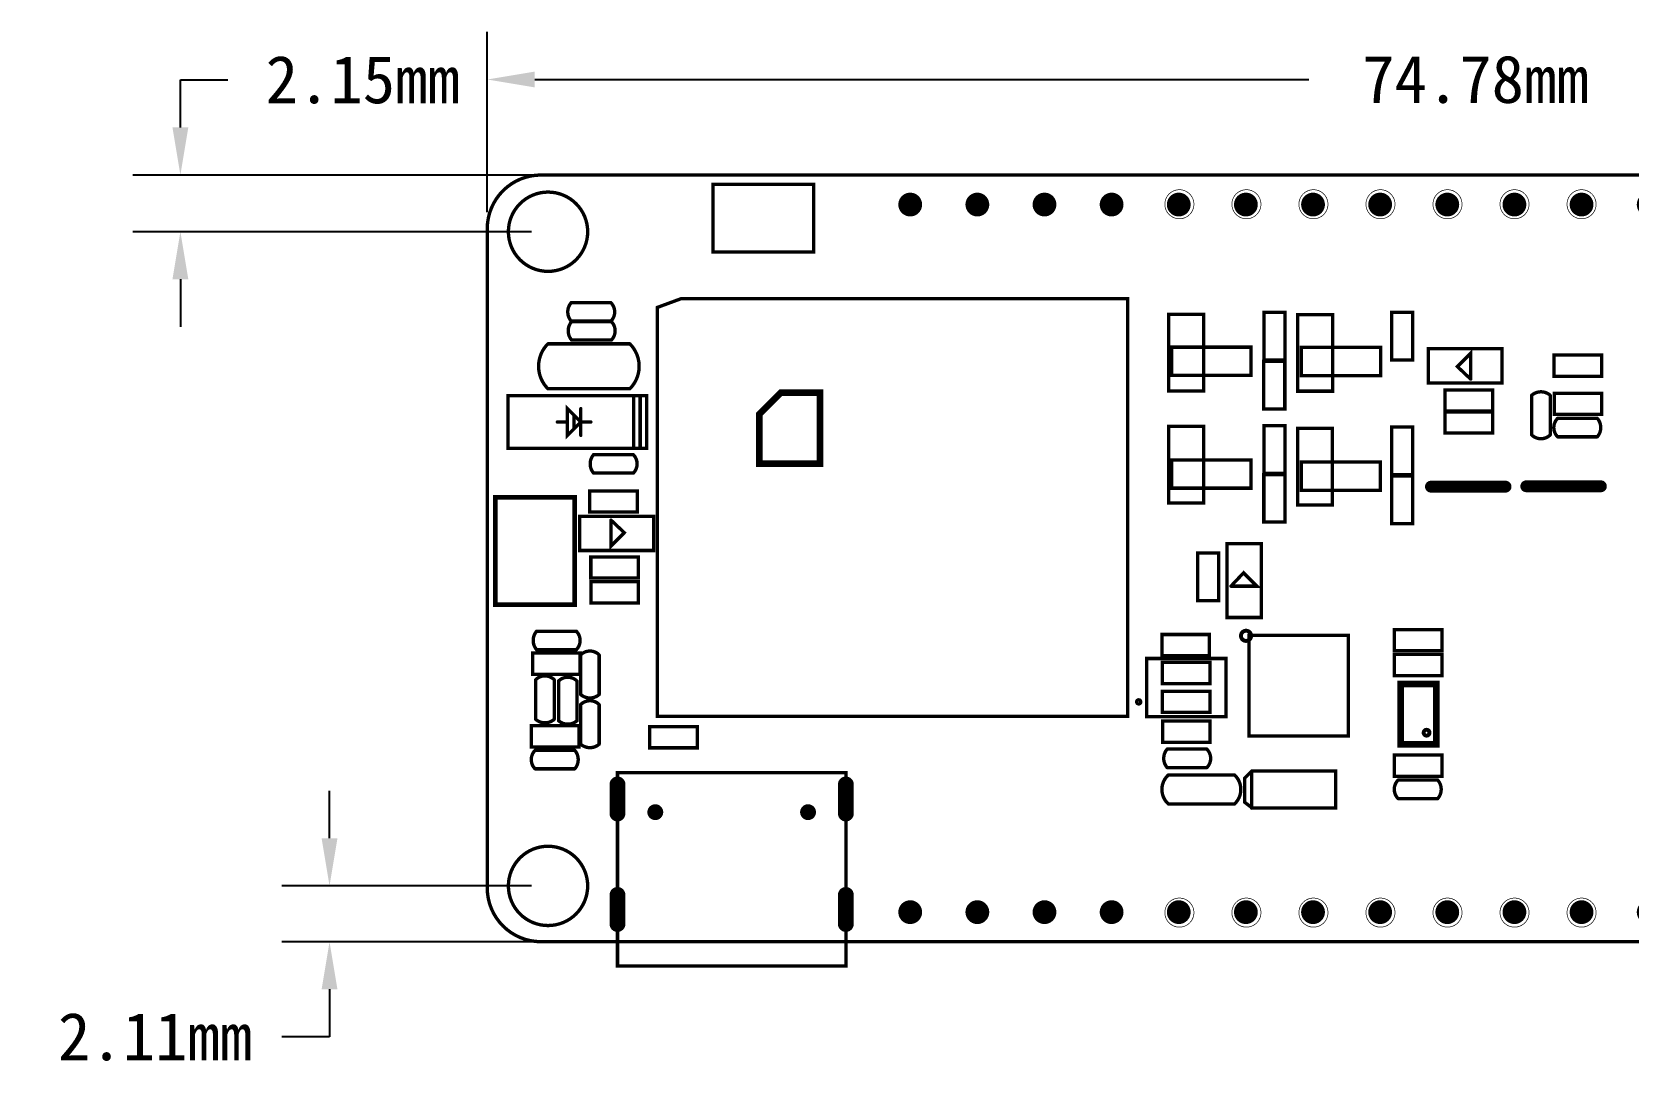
# Model space of a CAD drawing. Extents: x -92 to 99, y -5 to 84.
# Drawn here: x -92 to -31.6, y -4.8 to 34.4 of the extents above; entities that cross this region are included whole.
import ezdxf

# ---------------------------------------------------------------- set-up
doc = ezdxf.new("R2010")
doc.units = 0
doc.header["$MEASUREMENT"] = 0
doc.linetypes.add('TRMIDX_76', pattern=[2, 1, 1])
doc.layers.get('0').update_dxf_attribs({"linetype": 'CONTINUOUS'})
doc.layers.get('Defpoints').update_dxf_attribs({"linetype": 'CONTINUOUS'})
for name, color, linetype in [('2D_LINE_01', 183, 'CONTINUOUS'), ('BOARD_CUTOUT_00', 254, 'CONTINUOUS'), ('BOARD_OUTLINE_00', 254, 'CONTINUOUS'), ('DRIL_NPLTE_THRU_01', 3, 'CONTINUOUS'), ('DRIL_PLTE_THRU_01', 3, 'CONTINUOUS'), ('DRIL_SYMBOL', 254, 'CONTINUOUS'), ('PART_TOP_2DLINE_01', 254, 'CONTINUOUS'), ('PART_TOP_2DLINE_126', 254, 'CONTINUOUS'), ('PART_TOP_COPPER_01', 254, 'CONTINUOUS')]:
    doc.layers.add(name, color=color, linetype=linetype)
doc.dimstyles.get("Standard").update_dxf_attribs({"dimscale": 10, "dimtxt": 0.18, "dimasz": 0.18, "dimexe": 0.18, "dimexo": 0.0625, "dimgap": 0.09, "dimtad": 0, "dimtih": 1, "dimtoh": 1, "dimzin": 0, "dimdsep": 46, "dimtxsty": 'Standard', "dimcen": 0.09, "dimadec": 0, "dimazin": 0, "dimtfac": 1, "dimtofl": 0, "dimtmove": 0, "dimatfit": 3, "dimfxl": 1, "dimtolj": 1, "dimtzin": 0, "dimarcsym": 0})

# ---------------------------------------------------------------- blocks, each defined once
blk = doc.blocks.new('SMOOTH_0$127')
at = {"const_width": 0.0635}
blk.add_lwpolyline([(-0.03175, 0, 1), (0.03175, 0, 1)], format="xyb", close=True, dxfattribs=at)
blk = doc.blocks.new('BOARD_59')
at = {"layer": 'BOARD_CUTOUT_00', "const_width": 0.127}
for points in [[(5.171, 4.50922, 1), (2.171, 4.50922, 1)], [(5.171, -20.24078, 1), (2.171, -20.24078, 1)]]:
    blk.add_lwpolyline(points, format="xyb", close=True, dxfattribs=at)
at = {"layer": 'BOARD_OUTLINE_00', "const_width": 0.127}
blk.add_lwpolyline([(3.4036, -22.352, -0.414213562), (1.3716, -20.32), (1.3716, 4.6228, -0.414213562), (3.4036, 6.6548), (74.1172, 6.6548, -0.414213562), (76.1492, 4.6228), (76.1492, 1.5494), (69.977, 1.5494), (69.977, -16.764), (76.1492, -16.764), (76.1492, -20.32, -0.414213562), (74.1172, -22.352)], format="xyb", close=True, dxfattribs=at)
at = {"layer": 'BOARD_OUTLINE_00'}
for p in [(1.3716, -20.32), (3.4036, -22.352)]:
    blk.add_blockref('SMOOTH_0$127', p, dxfattribs=at)
blk = doc.blocks.new('SMOOTH_0$0254')
at = {"const_width": 0.0127}
blk.add_lwpolyline([(-0.00635, 0, 1), (0.00635, 0, 1)], format="xyb", close=True, dxfattribs=at)
blk = doc.blocks.new('DRAWING_5')
at = {"layer": '2D_LINE_01', "const_width": 0.0254}
blk.add_lwpolyline([(0, 0), (-7.85, 0)], dxfattribs=at)
at = {"layer": '2D_LINE_01'}
for p in [(-7.85, 0), (0, 0)]:
    blk.add_blockref('SMOOTH_0$0254', p, dxfattribs=at)
blk = doc.blocks.new('DRAWING_6')
at = {"layer": '2D_LINE_01', "const_width": 0.0254}
blk.add_lwpolyline([(0, 0), (-7.85, 0)], dxfattribs=at)
at = {"layer": '2D_LINE_01'}
for p in [(-7.85, 0), (0, 0)]:
    blk.add_blockref('SMOOTH_0$0254', p, dxfattribs=at)
blk = doc.blocks.new('DRAWING_20')
at = {"layer": '2D_LINE_01', "const_width": 0.0254}
blk.add_lwpolyline([(0, 0), (-7.85, 0)], dxfattribs=at)
at = {"layer": '2D_LINE_01'}
for p in [(-7.85, 0), (0, 0)]:
    blk.add_blockref('SMOOTH_0$0254', p, dxfattribs=at)
blk = doc.blocks.new('DRAWING_21')
at = {"layer": '2D_LINE_01', "const_width": 0.0254}
blk.add_lwpolyline([(-0.55, 0, 1), (0.55, 0, 1)], format="xyb", close=True, dxfattribs=at)
blk = doc.blocks.new('DRAWING_22')
at = {"layer": '2D_LINE_01', "const_width": 0.0254}
blk.add_lwpolyline([(-0.55, 0, 1), (0.55, 0, 1)], format="xyb", close=True, dxfattribs=at)
blk = doc.blocks.new('DRAWING_23')
at = {"layer": '2D_LINE_01', "const_width": 0.0254}
blk.add_lwpolyline([(-0.55, 0, 1), (0.55, 0, 1)], format="xyb", close=True, dxfattribs=at)
blk = doc.blocks.new('DRAWING_24')
at = {"layer": '2D_LINE_01', "const_width": 0.0254}
blk.add_lwpolyline([(-0.55, 0, 1), (0.55, 0, 1)], format="xyb", close=True, dxfattribs=at)
blk = doc.blocks.new('DRAWING_25')
at = {"layer": '2D_LINE_01', "const_width": 0.0254}
blk.add_lwpolyline([(-0.55, 0, 1), (0.55, 0, 1)], format="xyb", close=True, dxfattribs=at)
blk = doc.blocks.new('DRAWING_26')
at = {"layer": '2D_LINE_01', "const_width": 0.0254}
blk.add_lwpolyline([(-0.55, 0, 1), (0.55, 0, 1)], format="xyb", close=True, dxfattribs=at)
blk = doc.blocks.new('DRAWING_27')
at = {"layer": '2D_LINE_01', "const_width": 0.0254}
blk.add_lwpolyline([(-0.55, 0, 1), (0.55, 0, 1)], format="xyb", close=True, dxfattribs=at)
blk = doc.blocks.new('DRAWING_31')
at = {"layer": '2D_LINE_01', "const_width": 0.0254}
blk.add_lwpolyline([(-0.55, 0, 1), (0.55, 0, 1)], format="xyb", close=True, dxfattribs=at)
blk = doc.blocks.new('DRAWING_32')
at = {"layer": '2D_LINE_01', "const_width": 0.0254}
blk.add_lwpolyline([(-0.55, 0, 1), (0.55, 0, 1)], format="xyb", close=True, dxfattribs=at)
blk = doc.blocks.new('DRAWING_33')
at = {"layer": '2D_LINE_01', "const_width": 0.0254}
blk.add_lwpolyline([(-0.55, 0, 1), (0.55, 0, 1)], format="xyb", close=True, dxfattribs=at)
blk = doc.blocks.new('DRAWING_34')
at = {"layer": '2D_LINE_01', "const_width": 0.0254}
blk.add_lwpolyline([(-0.55, 0, 1), (0.55, 0, 1)], format="xyb", close=True, dxfattribs=at)
blk = doc.blocks.new('DRAWING_35')
at = {"layer": '2D_LINE_01', "const_width": 0.0254}
blk.add_lwpolyline([(-0.55, 0, 1), (0.55, 0, 1)], format="xyb", close=True, dxfattribs=at)
blk = doc.blocks.new('DRAWING_36')
at = {"layer": '2D_LINE_01', "const_width": 0.0254}
blk.add_lwpolyline([(-0.55, 0, 1), (0.55, 0, 1)], format="xyb", close=True, dxfattribs=at)
blk = doc.blocks.new('DRAWING_37')
at = {"layer": '2D_LINE_01', "const_width": 0.0254}
blk.add_lwpolyline([(-0.55, 0, 1), (0.55, 0, 1)], format="xyb", close=True, dxfattribs=at)
blk = doc.blocks.new('PART_BODY_TOP_1')
at = {"layer": 'PART_TOP_2DLINE_126', "const_width": 0.127}
blk.add_lwpolyline([(0.755, -0.347, 0.414214), (0.755, 0.353), (-0.745, 0.353, 0.373387), (-0.745, -0.347)], format="xyb", close=True, dxfattribs=at)
at = {"layer": 'PART_TOP_2DLINE_126'}
for p in [(-0.745, 0.353), (0.755, 0.353), (-0.745, -0.347), (0.755, -0.347)]:
    blk.add_blockref('SMOOTH_0$127', p, dxfattribs=at)
blk = doc.blocks.new('DRIL_HOLE_0')
blk.add_lwpolyline([(0, 0, 1), (0, 0, 1)], format="xyb", close=True)
blk = doc.blocks.new('STK_TOP_40')
at = {"layer": 'DRIL_PLTE_THRU_01'}
blk.add_blockref('DRIL_HOLE_0', (0, 0), dxfattribs=at)
blk = doc.blocks.new('SYM_TOP_3')
for name, p in [('PART_BODY_TOP_1', (0, 0)), ('STK_TOP_40', (-0.445, 0.003)), ('STK_TOP_40', (0.455, 0.003))]:
    blk.add_blockref(name, p)
blk = doc.blocks.new('PART_TOP_0')
blk.add_blockref('SYM_TOP_3', (0, 0))
blk = doc.blocks.new('PART_BODY_TOP_69')
at = {"layer": 'PART_TOP_2DLINE_01', "const_width": 0.127}
blk.add_lwpolyline([(-1.511046, -0.522732), (1.488948, -0.522732), (1.488948, 0.545338), (-1.511046, 0.545338)], close=True, dxfattribs=at)
at = {"layer": 'PART_TOP_2DLINE_01'}
for p in [(-1.511046, 0.545338), (1.488948, 0.545338), (-1.511046, -0.522732), (1.488948, -0.522732)]:
    blk.add_blockref('SMOOTH_0$127', p, dxfattribs=at)
blk = doc.blocks.new('STK_TOP_299')
at = {"layer": 'DRIL_PLTE_THRU_01'}
blk.add_blockref('DRIL_HOLE_0', (0, 0), dxfattribs=at)
blk = doc.blocks.new('STK_TOP_300')
at = {"layer": 'DRIL_PLTE_THRU_01'}
blk.add_blockref('DRIL_HOLE_0', (0, 0), dxfattribs=at)
blk = doc.blocks.new('SYM_TOP_29')
for name, p in [('PART_BODY_TOP_69', (0, 0)), ('STK_TOP_300', (0, 1.081024)), ('STK_TOP_299', (-0.9652, -1.1811)), ('STK_TOP_299', (0.9652, -1.1811))]:
    blk.add_blockref(name, p)
blk = doc.blocks.new('PART_TOP_4')
blk.add_blockref('SYM_TOP_29', (0, 0))
blk = doc.blocks.new('PART_BODY_TOP_4')
at = {"layer": 'PART_TOP_2DLINE_126', "const_width": 0.127}
blk.add_lwpolyline([(-0.898, 0.408), (-0.898, -0.392), (0.902, -0.392), (0.902, 0.408)], close=True, dxfattribs=at)
at = {"layer": 'PART_TOP_2DLINE_126'}
for p in [(-0.898, 0.408), (0.902, 0.408), (-0.898, -0.392), (0.902, -0.392)]:
    blk.add_blockref('SMOOTH_0$127', p, dxfattribs=at)
blk = doc.blocks.new('SYM_TOP_6')
for name, p in [('PART_BODY_TOP_4', (0, 0)), ('STK_TOP_40', (-0.448, 0.008)), ('STK_TOP_40', (0.452, 0.008))]:
    blk.add_blockref(name, p)
blk = doc.blocks.new('PART_TOP_10')
blk.add_blockref('SYM_TOP_6', (0, 0))
blk = doc.blocks.new('PART_BODY_TOP_3')
at = {"layer": 'PART_TOP_2DLINE_126', "const_width": 0.127}
blk.add_lwpolyline([(-1.397, 0.66), (1.397, 0.66), (1.397, -0.635), (-1.397, -0.635)], close=True, dxfattribs=at)
blk.add_lwpolyline([(-0.212, 0.513), (-0.212, -0.465), (0.291, 0.039), (-0.21, 0.513)], dxfattribs=at)
at = {"layer": 'PART_TOP_2DLINE_126'}
for p in [(-1.397, 0.66), (1.397, 0.66), (-0.212, 0.513), (-0.21, 0.513), (0.291, 0.039), (-1.397, -0.635), (-0.212, -0.465), (1.397, -0.635)]:
    blk.add_blockref('SMOOTH_0$127', p, dxfattribs=at)
blk = doc.blocks.new('STK_TOP_42')
at = {"layer": 'DRIL_PLTE_THRU_01'}
blk.add_blockref('DRIL_HOLE_0', (0, 0), dxfattribs=at)
blk = doc.blocks.new('SYM_TOP_5')
for name, p in [('PART_BODY_TOP_3', (0, 0)), ('STK_TOP_42', (-0.762, 0)), ('STK_TOP_42', (0.762, 0))]:
    blk.add_blockref(name, p)
blk = doc.blocks.new('PART_TOP_11')
blk.add_blockref('SYM_TOP_5', (0, 0))
blk = doc.blocks.new('PART_TOP_12')
blk.add_blockref('SYM_TOP_6', (0, 0))
blk = doc.blocks.new('PART_TOP_13')
blk.add_blockref('SYM_TOP_6', (0, 0))
blk = doc.blocks.new('PART_TOP_26')
blk.add_blockref('SYM_TOP_6', (0, 0))
blk = doc.blocks.new('PART_TOP_28')
blk.add_blockref('SYM_TOP_6', (0, 0))
blk = doc.blocks.new('STK_TOP_244')
at = {"layer": 'DRIL_NPLTE_THRU_01'}
blk.add_blockref('DRIL_HOLE_0', (0, 0), dxfattribs=at)
blk = doc.blocks.new('SYM_TOP_26')
for p in [(0, 0), (3, 0)]:
    blk.add_blockref('STK_TOP_244', p)
blk = doc.blocks.new('PART_TOP_29')
blk.add_blockref('SYM_TOP_26', (0, 0))
blk = doc.blocks.new('SMOOTH_0$4499986667')
at = {"const_width": 0.225}
blk.add_lwpolyline([(-0.112, 0, 1), (0.112, 0, 1)], format="xyb", close=True, dxfattribs=at)
blk = doc.blocks.new('PART_BODY_TOP_61')
at = {"layer": 'PART_TOP_2DLINE_126', "const_width": 0.45}
blk.add_lwpolyline([(1.588, -0.01), (1.588, 2.812)], dxfattribs=at)
at = {"layer": 'PART_TOP_2DLINE_126'}
for p in [(1.588, 2.812), (1.588, -0.01)]:
    blk.add_blockref('SMOOTH_0$4499986667', p, dxfattribs=at)
blk = doc.blocks.new('STK_TOP_95')
at = {"layer": 'DRIL_PLTE_THRU_01'}
blk.add_blockref('DRIL_HOLE_0', (0, 0), dxfattribs=at)
blk = doc.blocks.new('SYM_TOP_25')
for name, p in [('PART_BODY_TOP_61', (0, 0)), ('STK_TOP_95', (0.43317, 2.42503)), ('STK_TOP_95', (2.57832, 1.47658)), ('STK_TOP_95', (0.43317, 0.51642))]:
    blk.add_blockref(name, p)
blk = doc.blocks.new('PART_TOP_30')
blk.add_blockref('SYM_TOP_25', (0, 0))
blk = doc.blocks.new('PART_TOP_31')
blk.add_blockref('SYM_TOP_3', (0, 0))
blk = doc.blocks.new('PART_TOP_32')
blk.add_blockref('SYM_TOP_25', (0, 0))
blk = doc.blocks.new('PART_TOP_33')
blk.add_blockref('SYM_TOP_6', (0, 0))
blk = doc.blocks.new('PART_TOP_34')
blk.add_blockref('SYM_TOP_3', (0, 0))
blk = doc.blocks.new('PART_TOP_35')
blk.add_blockref('SYM_TOP_6', (0, 0))
blk = doc.blocks.new('PART_TOP_36')
blk.add_blockref('SYM_TOP_6', (0, 0))
blk = doc.blocks.new('SMOOTH_0$1499993333')
at = {"const_width": 0.075}
blk.add_lwpolyline([(-0.037, 0, 1), (0.037, 0, 1)], format="xyb", close=True, dxfattribs=at)
blk = doc.blocks.new('SMOOTH_0$254')
at = {"const_width": 0.127}
blk.add_lwpolyline([(-0.0635, 0, 1), (0.0635, 0, 1)], format="xyb", close=True, dxfattribs=at)
blk = doc.blocks.new('PART_BODY_TOP_11')
at = {"layer": 'PART_TOP_2DLINE_126', "const_width": 0.254}
blk.add_lwpolyline([(0, 1.981), (2.286, 1.981), (2.286, 0.635), (0, 0.635)], close=True, dxfattribs=at)
at = {"layer": 'PART_TOP_2DLINE_126', "const_width": 0.15}
blk.add_lwpolyline([(0.023, 0.767), (0.023, 1.905)], dxfattribs=at)
blk.add_lwpolyline([(1.953, 1.616, 1), (1.734, 1.616, 1)], format="xyb", close=True, dxfattribs=at)
at = {"layer": 'PART_TOP_2DLINE_126'}
for name, p in [('SMOOTH_0$254', (0, 1.981)), ('SMOOTH_0$1499993333', (0.023, 1.905)), ('SMOOTH_0$254', (2.286, 1.981)), ('SMOOTH_0$254', (0, 0.635)), ('SMOOTH_0$1499993333', (0.023, 0.767)), ('SMOOTH_0$254', (2.286, 0.635))]:
    blk.add_blockref(name, p, dxfattribs=at)
blk = doc.blocks.new('STK_TOP_96')
at = {"layer": 'DRIL_PLTE_THRU_01'}
blk.add_blockref('DRIL_HOLE_0', (0, 0), dxfattribs=at)
blk = doc.blocks.new('SYM_TOP_11')
for name, p in [('PART_BODY_TOP_11', (0, 0)), ('STK_TOP_96', (0.50347, 2.31694)), ('STK_TOP_96', (1.15347, 2.31694)), ('STK_TOP_96', (1.80347, 2.31694)), ('STK_TOP_96', (0.50347, 0.38903)), ('STK_TOP_96', (1.15347, 0.38903)), ('STK_TOP_96', (1.80347, 0.38903))]:
    blk.add_blockref(name, p)
blk = doc.blocks.new('PART_TOP_38')
blk.add_blockref('SYM_TOP_11', (0, 0))
blk = doc.blocks.new('PART_TOP_40')
blk.add_blockref('SYM_TOP_6', (0, 0))
blk = doc.blocks.new('PART_TOP_41')
blk.add_blockref('SYM_TOP_6', (0, 0))
blk = doc.blocks.new('PART_TOP_42')
blk.add_blockref('SYM_TOP_5', (0, 0))
blk = doc.blocks.new('PART_TOP_43')
blk.add_blockref('SYM_TOP_6', (0, 0))
blk = doc.blocks.new('PART_BODY_TOP_58')
at = {"layer": 'PART_TOP_2DLINE_126', "const_width": 0.127}
blk.add_lwpolyline([(-4.32, 0), (4.32, 0), (4.32, -7.32), (-4.32, -7.32)], close=True, dxfattribs=at)
at = {"layer": 'PART_TOP_2DLINE_126'}
for p in [(-4.32, 0), (4.32, 0), (-4.32, -7.32), (4.32, -7.32)]:
    blk.add_blockref('SMOOTH_0$127', p, dxfattribs=at)
blk = doc.blocks.new('STK_TOP_181')
at = {"layer": 'DRIL_NPLTE_THRU_01'}
blk.add_blockref('DRIL_HOLE_0', (0, 0), dxfattribs=at)
blk = doc.blocks.new('DRIL_SLOT_0002300066000000900')
at = {"const_width": 0.3}
blk.add_lwpolyline([(0.15, -0.55), (0.15, 0.55, 1), (-0.15, 0.55), (-0.15, -0.55, 1)], format="xyb", close=True, dxfattribs=at)
blk = doc.blocks.new('STK_TOP_182')
at = {"layer": 'DRIL_PLTE_THRU_01'}
blk.add_blockref('DRIL_SLOT_0002300066000000900', (0, 0), dxfattribs=at)
blk = doc.blocks.new('DRIL_SYMBOL_0$6')
at = {"layer": 'DRIL_SYMBOL', "const_width": 0.0508}
for points in [[(-0.254, 0), (0.254, 0)], [(0, -0.254), (0, 0.254)]]:
    blk.add_lwpolyline(points, dxfattribs=at)
blk = doc.blocks.new('DRIL_HOLE_0$6')
at = {"const_width": 0.3}
blk.add_lwpolyline([(-0.15, 0, 1), (0.15, 0, 1)], format="xyb", close=True, dxfattribs=at)
blk.add_blockref('DRIL_SYMBOL_0$6', (0, 0))
blk = doc.blocks.new('STK_TOP_183')
at = {"layer": 'DRIL_NPLTE_THRU_01'}
blk.add_blockref('DRIL_HOLE_0$6', (0, 0), dxfattribs=at)
blk = doc.blocks.new('SYM_TOP_23')
for name, p in [('PART_BODY_TOP_58', (0, 0)), ('STK_TOP_181', (-3.35, 0)), ('STK_TOP_181', (-3.05, 0)), ('STK_TOP_181', (-2.55, 0)), ('STK_TOP_181', (-2.25, 0)), ('STK_TOP_181', (-1.75, 0)), ('STK_TOP_181', (-1.25, 0)), ('STK_TOP_181', (-0.75, 0)), ('STK_TOP_181', (-0.25, 0)), ('STK_TOP_181', (0.25, 0)), ('STK_TOP_181', (0.75, 0)), ('STK_TOP_181', (1.25, 0)), ('STK_TOP_181', (1.75, 0)), ('STK_TOP_181', (2.25, 0)), ('STK_TOP_181', (2.55, 0)), ('STK_TOP_181', (3.05, 0)), ('STK_TOP_181', (3.35, 0)), ('STK_TOP_182', (-4.32, -1)), ('STK_TOP_182', (4.32, -1)), ('STK_TOP_183', (-2.89, -1.5)), ('STK_TOP_183', (2.89, -1.5)), ('STK_TOP_182', (-4.32, -5.18)), ('STK_TOP_182', (4.32, -5.18))]:
    blk.add_blockref(name, p)
blk = doc.blocks.new('PART_TOP_44')
blk.add_blockref('SYM_TOP_23', (0, 0))
blk = doc.blocks.new('PART_TOP_45')
blk.add_blockref('SYM_TOP_3', (0, 0))
blk = doc.blocks.new('PART_TOP_46')
blk.add_blockref('SYM_TOP_3', (0, 0))
blk = doc.blocks.new('PART_TOP_47')
blk.add_blockref('SYM_TOP_5', (0, 0))
blk = doc.blocks.new('PART_TOP_48')
blk.add_blockref('SYM_TOP_6', (0, 0))
blk = doc.blocks.new('PART_TOP_49')
blk.add_blockref('SYM_TOP_3', (0, 0))
blk = doc.blocks.new('PART_TOP_50')
blk.add_blockref('SYM_TOP_6', (0, 0))
blk = doc.blocks.new('PART_TOP_51')
blk.add_blockref('SYM_TOP_6', (0, 0))
blk = doc.blocks.new('PART_TOP_52')
blk.add_blockref('SYM_TOP_6', (0, 0))
blk = doc.blocks.new('PART_TOP_53')
blk.add_blockref('SYM_TOP_6', (0, 0))
blk = doc.blocks.new('PART_BODY_TOP_7')
at = {"layer": 'PART_TOP_2DLINE_126', "const_width": 0.127}
blk.add_lwpolyline([(-1.5, -1.1), (-1.5, 1.1), (1.5, 1.1), (1.5, -1.1)], close=True, dxfattribs=at)
blk.add_lwpolyline([(-1.878, -0.541, 1), (-1.723, -0.541, 1)], format="xyb", close=True, dxfattribs=at)
at = {"layer": 'PART_TOP_2DLINE_126'}
for p in [(-1.5, 1.1), (1.5, 1.1), (-1.5, -1.1), (1.5, -1.1)]:
    blk.add_blockref('SMOOTH_0$127', p, dxfattribs=at)
blk = doc.blocks.new('STK_TOP_73')
at = {"layer": 'DRIL_PLTE_THRU_01'}
blk.add_blockref('DRIL_HOLE_0', (0, 0), dxfattribs=at)
blk = doc.blocks.new('SYM_TOP_7')
for name, p in [('PART_BODY_TOP_7', (0, 0)), ('STK_TOP_73', (-0.85, 0.55)), ('STK_TOP_73', (0.85, 0.55)), ('STK_TOP_73', (-0.85, -0.55)), ('STK_TOP_73', (0.85, -0.55))]:
    blk.add_blockref(name, p)
blk = doc.blocks.new('PART_TOP_54')
blk.add_blockref('SYM_TOP_7', (0, 0))
blk = doc.blocks.new('PART_BODY_TOP_13')
at = {"layer": 'PART_TOP_2DLINE_126', "const_width": 0.127}
blk.add_lwpolyline([(1.238, -0.559, 0.432739), (1.238, 0.541), (-1.262, 0.541, 0.450467), (-1.262, -0.559)], format="xyb", close=True, dxfattribs=at)
at = {"layer": 'PART_TOP_2DLINE_126'}
for p in [(-1.262, 0.541), (1.238, 0.541), (-1.262, -0.559), (1.238, -0.559)]:
    blk.add_blockref('SMOOTH_0$127', p, dxfattribs=at)
blk = doc.blocks.new('STK_TOP_75')
at = {"layer": 'DRIL_PLTE_THRU_01'}
blk.add_blockref('DRIL_HOLE_0', (0, 0), dxfattribs=at)
blk = doc.blocks.new('SYM_TOP_13')
for name, p in [('PART_BODY_TOP_13', (0, 0)), ('STK_TOP_75', (-0.812, -0.009)), ('STK_TOP_75', (0.788, -0.009))]:
    blk.add_blockref(name, p)
blk = doc.blocks.new('PART_TOP_55')
blk.add_blockref('SYM_TOP_13', (0, 0))
blk = doc.blocks.new('PART_BODY_TOP_9')
at = {"layer": 'PART_TOP_2DLINE_126', "const_width": 0.15}
blk.add_lwpolyline([(-3.498, 2.648, 1), (-3.882, 2.648, 1)], format="xyb", close=True, dxfattribs=at)
at = {"layer": 'PART_TOP_2DLINE_126', "const_width": 0.127}
blk.add_lwpolyline([(-3.581, 2.667), (-3.581, -1.143), (0.178, -1.143), (0.178, 2.667)], close=True, dxfattribs=at)
at = {"layer": 'PART_TOP_2DLINE_126'}
for p in [(-3.581, 2.667), (0.178, 2.667), (-3.581, -1.143), (0.178, -1.143)]:
    blk.add_blockref('SMOOTH_0$127', p, dxfattribs=at)
blk = doc.blocks.new('STK_TOP_80')
at = {"layer": 'DRIL_PLTE_THRU_01'}
blk.add_blockref('DRIL_HOLE_0', (0, 0), dxfattribs=at)
blk = doc.blocks.new('STK_TOP_79')
at = {"layer": 'DRIL_PLTE_THRU_01'}
blk.add_blockref('DRIL_HOLE_0', (0, 0), dxfattribs=at)
blk = doc.blocks.new('STK_TOP_81')
at = {"layer": 'DRIL_PLTE_THRU_01'}
blk.add_blockref('DRIL_HOLE_0', (0, 0), dxfattribs=at)
blk = doc.blocks.new('SYM_TOP_9')
for name, p in [('PART_BODY_TOP_9', (0, 0)), ('STK_TOP_79', (-2.91549, 2.72758)), ('STK_TOP_79', (-2.41549, 2.72758)), ('STK_TOP_79', (-1.91549, 2.72758)), ('STK_TOP_79', (-1.41549, 2.72758)), ('STK_TOP_79', (-0.91549, 2.72758)), ('STK_TOP_79', (-0.41549, 2.72758)), ('STK_TOP_80', (-3.683, 1.99201)), ('STK_TOP_80', (0.31596, 1.99201)), ('STK_TOP_80', (-3.683, 1.49201)), ('STK_TOP_80', (0.31596, 1.49201)), ('STK_TOP_80', (-3.683, 0.99201)), ('STK_TOP_81', (-1.67222, 0.74878)), ('STK_TOP_80', (0.31596, 0.99201)), ('STK_TOP_80', (-3.683, 0.49201)), ('STK_TOP_80', (0.31596, 0.49201)), ('STK_TOP_80', (-3.683, -0.00799)), ('STK_TOP_80', (-3.683, -0.508)), ('STK_TOP_80', (0.31596, -0.00799)), ('STK_TOP_80', (0.31596, -0.50799)), ('STK_TOP_79', (-2.91549, -1.27138)), ('STK_TOP_79', (-2.41549, -1.27139)), ('STK_TOP_79', (-1.91549, -1.27138)), ('STK_TOP_79', (-1.41549, -1.27138)), ('STK_TOP_79', (-0.91549, -1.27138)), ('STK_TOP_79', (-0.41549, -1.27138))]:
    blk.add_blockref(name, p)
blk = doc.blocks.new('PART_TOP_56')
blk.add_blockref('SYM_TOP_9', (0, 0))
blk = doc.blocks.new('PART_BODY_TOP_16')
at = {"layer": 'PART_TOP_2DLINE_126', "const_width": 0.127}
blk.add_lwpolyline([(1.538, 0.691), (1.828, 0.471), (1.828, -0.449), (1.568, -0.709), (-1.612, -0.709), (-1.612, 0.691)], close=True, dxfattribs=at)
blk.add_lwpolyline([(1.568, -0.699), (1.568, 0.693)], dxfattribs=at)
at = {"layer": 'PART_TOP_2DLINE_126'}
for p in [(-1.612, 0.691), (1.538, 0.691), (1.568, 0.693), (1.828, 0.471), (1.828, -0.449), (-1.612, -0.709), (1.568, -0.699), (1.568, -0.709)]:
    blk.add_blockref('SMOOTH_0$127', p, dxfattribs=at)
blk = doc.blocks.new('STK_TOP_119')
at = {"layer": 'DRIL_PLTE_THRU_01'}
blk.add_blockref('DRIL_HOLE_0', (0, 0), dxfattribs=at)
blk = doc.blocks.new('SYM_TOP_16')
for name, p in [('PART_BODY_TOP_16', (0, 0)), ('STK_TOP_119', (-1.127, -0.009)), ('STK_TOP_119', (1.103, -0.009))]:
    blk.add_blockref(name, p)
blk = doc.blocks.new('PART_TOP_57')
blk.add_blockref('SYM_TOP_16', (0, 0))
blk = doc.blocks.new('PART_BODY_TOP_56')
at = {"layer": 'PART_TOP_2DLINE_126', "const_width": 0.127}
blk.add_lwpolyline([(-8.9, 7.56531), (-7.991, 7.9), (8.9, 7.9), (8.9, -7.9), (-8.9, -7.9)], close=True, dxfattribs=at)
at = {"layer": 'PART_TOP_COPPER_01', "linetype": 'TRMIDX_76', "const_width": 0.254}
blk.add_lwpolyline([(-5.0338, 1.651), (-2.7478, 1.651), (-2.7478, 4.3434), (-4.221, 4.3434), (-5.0338, 3.5306)], close=True, dxfattribs=at)
at = {"layer": 'PART_TOP_2DLINE_126'}
for p in [(-7.991, 7.9), (8.9, 7.9), (-8.9, 7.56531), (-8.9, -7.9), (8.9, -7.9)]:
    blk.add_blockref('SMOOTH_0$127', p, dxfattribs=at)
at = {"layer": 'PART_TOP_COPPER_01'}
for p in [(-4.221, 4.3434), (-2.7478, 4.3434), (-5.0338, 3.5306), (-5.0338, 1.651), (-2.7478, 1.651)]:
    blk.add_blockref('SMOOTH_0$254', p, dxfattribs=at)
blk = doc.blocks.new('STK_TOP_156')
at = {"layer": 'DRIL_NPLTE_THRU_01'}
blk.add_blockref('DRIL_HOLE_0', (0, 0), dxfattribs=at)
blk = doc.blocks.new('STK_TOP_155')
at = {"layer": 'DRIL_NPLTE_THRU_01'}
blk.add_blockref('DRIL_HOLE_0', (0, 0), dxfattribs=at)
blk = doc.blocks.new('STK_TOP_157')
at = {"layer": 'DRIL_NPLTE_THRU_01'}
blk.add_blockref('DRIL_HOLE_0', (0, 0), dxfattribs=at)
blk = doc.blocks.new('STK_TOP_158')
at = {"layer": 'DRIL_NPLTE_THRU_01'}
blk.add_blockref('DRIL_HOLE_0', (0, 0), dxfattribs=at)
blk = doc.blocks.new('STK_TOP_323')
at = {"layer": 'DRIL_NPLTE_THRU_01'}
blk.add_blockref('DRIL_HOLE_0', (0, 0), dxfattribs=at)
blk = doc.blocks.new('SYM_TOP_21')
for name, p in [('PART_BODY_TOP_56', (0, 0)), ('STK_TOP_155', (-7.7, 7.1)), ('STK_TOP_155', (-6.3, 7.1)), ('STK_TOP_155', (-4.9, 7.1)), ('STK_TOP_155', (-3.5, 7.1)), ('STK_TOP_155', (-2.1, 7.1)), ('STK_TOP_155', (-0.7, 7.1)), ('STK_TOP_155', (0.7, 7.1)), ('STK_TOP_155', (2.1, 7.1)), ('STK_TOP_155', (3.5, 7.1)), ('STK_TOP_155', (4.9, 7.1)), ('STK_TOP_155', (6.3, 7.1)), ('STK_TOP_155', (7.7, 7.1)), ('STK_TOP_156', (-8.1, 5.6)), ('STK_TOP_156', (-6.45, 5.6)), ('STK_TOP_155', (-4.9, 5.5)), ('STK_TOP_155', (-3.5, 5.5)), ('STK_TOP_155', (-2.1, 5.5)), ('STK_TOP_155', (-0.7, 5.5)), ('STK_TOP_155', (0.7, 5.5)), ('STK_TOP_155', (2.1, 5.5)), ('STK_TOP_155', (3.5, 5.5)), ('STK_TOP_155', (4.9, 5.5)), ('STK_TOP_156', (6.45, 5.6)), ('STK_TOP_156', (8.1, 5.6)), ('STK_TOP_156', (-8.1, 4.2)), ('STK_TOP_156', (-6.45, 4.2)), ('STK_TOP_156', (6.45, 4.2)), ('STK_TOP_156', (8.1, 4.2)), ('STK_TOP_156', (-8.1, 2.8)), ('STK_TOP_156', (-6.45, 2.8)), ('STK_TOP_157', (-3.942, 2.667)), ('STK_TOP_158', (-1.3, 3)), ('STK_TOP_158', (1.3, 3)), ('STK_TOP_158', (3.9, 3)), ('STK_TOP_156', (6.45, 2.8)), ('STK_TOP_156', (8.1, 2.8)), ('STK_TOP_156', (-8.1, 1.4)), ('STK_TOP_156', (-6.45, 1.4)), ('STK_TOP_156', (6.45, 1.4)), ('STK_TOP_156', (8.1, 1.4)), ('STK_TOP_156', (-8.1, 0)), ('STK_TOP_156', (-6.45, 0)), ('STK_TOP_158', (-3.9, 0)), ('STK_TOP_158', (-1.3, 0)), ('STK_TOP_158', (1.3, 0)), ('STK_TOP_158', (3.9, 0)), ('STK_TOP_156', (6.45, 0)), ('STK_TOP_156', (8.1, 0)), ('STK_TOP_156', (-8.1, -1.4)), ('STK_TOP_156', (-6.45, -1.4)), ('STK_TOP_156', (6.45, -1.4)), ('STK_TOP_156', (8.1, -1.4)), ('STK_TOP_156', (-8.1, -2.8)), ('STK_TOP_156', (-6.45, -2.8)), ('STK_TOP_323', (-3.9, -3)), ('STK_TOP_323', (-1.3, -3)), ('STK_TOP_323', (1.3, -3)), ('STK_TOP_323', (3.9, -3)), ('STK_TOP_156', (6.45, -2.8)), ('STK_TOP_156', (8.1, -2.8)), ('STK_TOP_156', (-8.1, -4.2)), ('STK_TOP_156', (-6.45, -4.2)), ('STK_TOP_156', (6.45, -4.2)), ('STK_TOP_156', (8.1, -4.2)), ('STK_TOP_156', (-8.1, -5.6)), ('STK_TOP_156', (-6.45, -5.6)), ('STK_TOP_155', (-4.9, -5.5)), ('STK_TOP_155', (-3.5, -5.5)), ('STK_TOP_155', (-2.1, -5.5)), ('STK_TOP_155', (-0.7, -5.5)), ('STK_TOP_155', (0.7, -5.5)), ('STK_TOP_155', (2.1, -5.5)), ('STK_TOP_155', (3.5, -5.5)), ('STK_TOP_155', (4.9, -5.5)), ('STK_TOP_156', (6.45, -5.6)), ('STK_TOP_156', (8.1, -5.6)), ('STK_TOP_155', (-7.7, -7.1)), ('STK_TOP_155', (-6.3, -7.1)), ('STK_TOP_155', (-4.9, -7.1)), ('STK_TOP_155', (-3.5, -7.1)), ('STK_TOP_155', (-2.1, -7.1)), ('STK_TOP_155', (-0.7, -7.1)), ('STK_TOP_155', (0.7, -7.1)), ('STK_TOP_155', (2.1, -7.1)), ('STK_TOP_155', (3.5, -7.1)), ('STK_TOP_155', (4.9, -7.1)), ('STK_TOP_155', (6.3, -7.1)), ('STK_TOP_155', (7.7, -7.1))]:
    blk.add_blockref(name, p)
blk = doc.blocks.new('PART_TOP_59')
blk.add_blockref('SYM_TOP_21', (0, 0))
blk = doc.blocks.new('PART_TOP_71')
blk.add_blockref('SYM_TOP_6', (0, 0))
blk = doc.blocks.new('PART_TOP_73')
blk.add_blockref('SYM_TOP_6', (0, 0))
blk = doc.blocks.new('PART_TOP_74')
blk.add_blockref('SYM_TOP_3', (0, 0))
blk = doc.blocks.new('PART_TOP_75')
blk.add_blockref('SYM_TOP_3', (0, 0))
blk = doc.blocks.new('PART_TOP_76')
blk.add_blockref('SYM_TOP_3', (0, 0))
blk = doc.blocks.new('PART_TOP_77')
blk.add_blockref('SYM_TOP_3', (0, 0))
blk = doc.blocks.new('PART_TOP_78')
blk.add_blockref('SYM_TOP_3', (0, 0))
blk = doc.blocks.new('PART_TOP_79')
blk.add_blockref('SYM_TOP_6', (0, 0))
blk = doc.blocks.new('PART_TOP_80')
blk.add_blockref('SYM_TOP_6', (0, 0))
blk = doc.blocks.new('PART_TOP_81')
blk.add_blockref('SYM_TOP_3', (0, 0))
blk = doc.blocks.new('PART_TOP_83')
blk.add_blockref('SYM_TOP_29', (0, 0))
blk = doc.blocks.new('PART_BODY_TOP_15')
at = {"layer": 'PART_TOP_2DLINE_126', "const_width": 0.127}
blk.add_lwpolyline([(-1.4351, -0.6604), (-1.4351, 0), (-1.4351, 0.6604), (1.4605, 0.6604), (1.4605, -0.6604)], close=True, dxfattribs=at)
at = {"layer": 'PART_TOP_2DLINE_126'}
for p in [(-1.4351, 0), (-1.4351, -0.6604)]:
    blk.add_blockref('SMOOTH_0$127', p, dxfattribs=at)
blk = doc.blocks.new('STK_TOP_86')
at = {"layer": 'DRIL_PLTE_THRU_01'}
blk.add_blockref('DRIL_HOLE_0', (0, 0), dxfattribs=at)
blk = doc.blocks.new('SYM_TOP_15')
for name, p in [('PART_BODY_TOP_15', (0, 0)), ('STK_TOP_86', (-0.8255, 0)), ('STK_TOP_86', (0.8255, 0))]:
    blk.add_blockref(name, p)
blk = doc.blocks.new('PART_TOP_84')
blk.add_blockref('SYM_TOP_15', (0, 0))
blk = doc.blocks.new('PART_TOP_85')
blk.add_blockref('SYM_TOP_15', (0, 0))
blk = doc.blocks.new('PART_TOP_86')
blk.add_blockref('SYM_TOP_6', (0, 0))
blk = doc.blocks.new('PART_TOP_87')
blk.add_blockref('SYM_TOP_29', (0, 0))
blk = doc.blocks.new('PART_TOP_88')
blk.add_blockref('SYM_TOP_6', (0, 0))
blk = doc.blocks.new('PART_TOP_89')
blk.add_blockref('SYM_TOP_29', (0, 0))
blk = doc.blocks.new('PART_TOP_90')
blk.add_blockref('SYM_TOP_6', (0, 0))
blk = doc.blocks.new('PART_TOP_91')
blk.add_blockref('SYM_TOP_15', (0, 0))
blk = doc.blocks.new('PART_TOP_92')
blk.add_blockref('SYM_TOP_6', (0, 0))
blk = doc.blocks.new('PART_TOP_93')
blk.add_blockref('SYM_TOP_6', (0, 0))
blk = doc.blocks.new('PART_TOP_94')
blk.add_blockref('SYM_TOP_15', (0, 0))
blk = doc.blocks.new('DRIL_SYMBOL_0$899922')
at = {"layer": 'DRIL_SYMBOL', "const_width": 0.0508}
for points in [[(-0.254, 0), (0.254, 0)], [(0, -0.254), (0, 0.254)]]:
    blk.add_lwpolyline(points, dxfattribs=at)
blk = doc.blocks.new('DRIL_HOLE_0$899922')
at = {"const_width": 0.44996}
blk.add_lwpolyline([(-0.22498, 0, 1), (0.22498, 0, 1)], format="xyb", close=True, dxfattribs=at)
blk.add_blockref('DRIL_SYMBOL_0$899922', (0, 0))
blk = doc.blocks.new('STK_TOP_128')
at = {"layer": 'DRIL_PLTE_THRU_01'}
blk.add_blockref('DRIL_HOLE_0$899922', (0, 0), dxfattribs=at)
blk = doc.blocks.new('SYM_TOP_27')
for p in [(0, 0), (2.54, 0), (5.08, 0), (7.62, 0), (10.16, 0), (12.7, 0), (15.24, 0), (17.78, 0), (20.32, 0), (22.86, 0), (25.4, 0), (27.94, 0), (30.48, 0), (33.02, 0), (35.56, 0), (38.1, 0), (40.64, 0), (43.18, 0), (45.72, 0), (48.26, 0), (50.8, 0)]:
    blk.add_blockref('STK_TOP_128', p)
blk = doc.blocks.new('PART_TOP_133')
blk.add_blockref('SYM_TOP_27', (0, 0))
blk = doc.blocks.new('PART_BODY_TOP_2')
at = {"layer": 'PART_TOP_2DLINE_126', "const_width": 0.127}
blk.add_lwpolyline([(-1.55, 0.85, 0.414214), (-1.55, -0.85), (1.55, -0.85, 0.414214), (1.55, 0.85)], format="xyb", close=True, dxfattribs=at)
at = {"layer": 'PART_TOP_2DLINE_126'}
for p in [(-1.55, 0.85), (1.55, 0.85), (-1.55, -0.85), (1.55, -0.85)]:
    blk.add_blockref('SMOOTH_0$127', p, dxfattribs=at)
blk = doc.blocks.new('STK_TOP_41')
at = {"layer": 'DRIL_PLTE_THRU_01'}
blk.add_blockref('DRIL_HOLE_0', (0, 0), dxfattribs=at)
blk = doc.blocks.new('SYM_TOP_4')
for name, p in [('PART_BODY_TOP_2', (0, 0)), ('STK_TOP_41', (-0.95, 0)), ('STK_TOP_41', (0.95, 0))]:
    blk.add_blockref(name, p)
blk = doc.blocks.new('PART_TOP_134')
blk.add_blockref('SYM_TOP_4', (0, 0))
blk = doc.blocks.new('PART_BODY_TOP_10')
at = {"layer": 'PART_TOP_2DLINE_126', "const_width": 0.127}
blk.add_lwpolyline([(2.75, 1), (-2.5, 1), (-2.5, -1), (2.75, -1)], close=True, dxfattribs=at)
for points in [[(0.254, 0), (-0.254, 0.508), (-0.254, -0.508), (0.254, 0)], [(2.25, 1), (2.25, -1)], [(2.5, 1), (2.5, -1)], [(-0.254, 0), (-0.635, 0)], [(0, 0.254), (0, -0.254)], [(0.254, 0.508), (0.254, -0.508)], [(0.635, 0), (0.254, 0)]]:
    blk.add_lwpolyline(points, dxfattribs=at)
at = {"layer": 'PART_TOP_2DLINE_126'}
for p in [(-2.5, 1), (2.25, 1), (2.5, 1), (2.75, 1), (-0.635, 0), (-0.254, 0.508), (-0.254, 0), (0, 0.254), (0.254, 0.508), (0.254, 0), (0.254, 0), (0.254, 0), (0.635, 0), (-0.254, -0.508), (0, -0.254), (0.254, -0.508), (-2.5, -1), (2.25, -1), (2.5, -1), (2.75, -1)]:
    blk.add_blockref('SMOOTH_0$127', p, dxfattribs=at)
blk = doc.blocks.new('STK_TOP_87')
at = {"layer": 'DRIL_PLTE_THRU_01'}
blk.add_blockref('DRIL_HOLE_0', (0, 0), dxfattribs=at)
blk = doc.blocks.new('SYM_TOP_10')
for name, p in [('PART_BODY_TOP_10', (0, 0)), ('STK_TOP_87', (-1.524, 0)), ('STK_TOP_87', (1.524, 0))]:
    blk.add_blockref(name, p)
blk = doc.blocks.new('PART_TOP_135')
blk.add_blockref('SYM_TOP_10', (0, 0))
blk = doc.blocks.new('PART_TOP_136')
blk.add_blockref('SYM_TOP_3', (0, 0))
blk = doc.blocks.new('PART_BODY_TOP_55')
at = {"layer": 'PART_TOP_2DLINE_126', "const_width": 0.127}
blk.add_lwpolyline([(-0.762, 3.2004), (1.8034, 3.2004), (1.8034, -0.6096), (-0.762, -0.6096)], close=True, dxfattribs=at)
at = {"layer": 'PART_TOP_2DLINE_126'}
for p in [(-0.762, 3.2004), (1.8034, 3.2004), (-0.762, -0.6096), (1.8034, -0.6096)]:
    blk.add_blockref('SMOOTH_0$127', p, dxfattribs=at)
blk = doc.blocks.new('STK_TOP_151')
at = {"layer": 'DRIL_PLTE_THRU_01'}
blk.add_blockref('DRIL_HOLE_0', (0, 0), dxfattribs=at)
blk = doc.blocks.new('STK_TOP_150')
at = {"layer": 'DRIL_PLTE_THRU_01'}
blk.add_blockref('DRIL_HOLE_0', (0, 0), dxfattribs=at)
blk = doc.blocks.new('SYM_TOP_20')
for name, p in [('PART_BODY_TOP_55', (0, 0)), ('STK_TOP_150', (0.798, 2.541)), ('STK_TOP_151', (-0.732, 1.301)), ('STK_TOP_150', (0.798, 0.021))]:
    blk.add_blockref(name, p)
blk = doc.blocks.new('PART_TOP_137')
blk.add_blockref('SYM_TOP_20', (0, 0))
blk = doc.blocks.new('PART_TOP_138')
blk.add_blockref('SYM_TOP_27', (0, 0))
blk = doc.blocks.new('SMOOTH_0$1778')
at = {"const_width": 0.0889}
blk.add_lwpolyline([(-0.04445, 0, 1), (0.04445, 0, 1)], format="xyb", close=True, dxfattribs=at)
blk = doc.blocks.new('PART_BODY_TOP_68')
at = {"layer": 'PART_TOP_2DLINE_126', "const_width": 0.178}
blk.add_lwpolyline([(0, 1.5), (4.064, 1.5), (4.064, -1.5), (0, -1.5)], close=True, dxfattribs=at)
at = {"layer": 'PART_TOP_2DLINE_126'}
for p in [(0, 1.5), (4.064, 1.5), (0, -1.5), (4.064, -1.5)]:
    blk.add_blockref('SMOOTH_0$1778', p, dxfattribs=at)
blk = doc.blocks.new('STK_TOP_122')
at = {"layer": 'DRIL_NPLTE_THRU_01'}
blk.add_blockref('DRIL_HOLE_0', (0, 0), dxfattribs=at)
blk = doc.blocks.new('SYM_TOP_28')
for name, p in [('PART_BODY_TOP_68', (0, 0)), ('STK_TOP_122', (0, 0)), ('STK_TOP_122', (4.064, 0))]:
    blk.add_blockref(name, p)
blk = doc.blocks.new('PART_TOP_139')
blk.add_blockref('SYM_TOP_28', (0, 0))
blk = doc.blocks.new('*D250')
at = {"color": 0, "linetype": 'Continuous', "lineweight": -2, "transparency": 16777216}
for p, q in [((-74.778, 27.6), (-74.778, 34.42)), ((0, 27.6), (0, 34.42)), ((-72.978, 32.62), (-43.689, 32.62)), ((-1.8, 32.62), (-31.089, 32.62))]:
    blk.add_line(p, q, dxfattribs=at)
at = {"color": 0, "linetype": 'Continuous', "transparency": 16777216}
for points in [[(-72.978, 32.92), (-72.978, 32.32), (-74.778, 32.62)], [(-1.8, 32.92), (-1.8, 32.32), (0, 32.62)]]:
    blk.add_solid(points, dxfattribs=at)
at = {"layer": 'Defpoints', "color": 0, "linetype": 'Continuous', "transparency": 16777216}
for p in [(0, 32.62), (-74.778, 26.975), (0, 26.975)]:
    blk.add_point(p, dxfattribs=at)
at = {"color": 0, "linetype": 'Continuous', "transparency": 16777216, "insert": (-37.389, 32.62), "char_height": 1.8, "attachment_point": 5}
blk.add_mtext('\\A1;74.78mm', dxfattribs=at)
blk = doc.blocks.new('*D251')
at = {"color": 0, "linetype": 'Continuous', "lineweight": -2, "transparency": 16777216}
for p, q in [((-86.388, 30.807), (-86.388, 32.607)), ((-86.388, 32.607), (-84.588, 32.607)), ((-73.103, 29.007), (-88.188, 29.007)), ((-73.103, 26.861), (-88.188, 26.861)), ((-86.388, 25.061), (-86.388, 23.261))]:
    blk.add_line(p, q, dxfattribs=at)
at = {"color": 0, "linetype": 'Continuous', "transparency": 16777216}
for points in [[(-86.688, 30.807), (-86.088, 30.807), (-86.388, 29.007)], [(-86.688, 25.061), (-86.088, 25.061), (-86.388, 26.861)]]:
    blk.add_solid(points, dxfattribs=at)
at = {"layer": 'Defpoints', "color": 0, "linetype": 'Continuous', "transparency": 16777216}
for p in [(-86.388, 29.007), (-72.478, 29.007), (-72.478, 26.861)]:
    blk.add_point(p, dxfattribs=at)
at = {"color": 0, "linetype": 'Continuous', "transparency": 16777216, "insert": (-79.488, 32.607), "char_height": 1.8, "attachment_point": 5}
blk.add_mtext('\\A1;2.15mm', dxfattribs=at)
blk = doc.blocks.new('*D252')
at = {"color": 0, "linetype": 'Continuous', "lineweight": -2, "transparency": 16777216}
for p, q in [((-80.745, 3.911), (-80.745, 5.711)), ((-73.103, 2.111), (-82.545, 2.111)), ((-73.103, 0), (-82.545, 0)), ((-80.745, -1.8), (-80.745, -3.6)), ((-80.745, -3.6), (-82.545, -3.6))]:
    blk.add_line(p, q, dxfattribs=at)
at = {"color": 0, "linetype": 'Continuous', "transparency": 16777216}
for points in [[(-81.045, 3.911), (-80.445, 3.911), (-80.745, 2.111)], [(-81.045, -1.8), (-80.445, -1.8), (-80.745, 0)]]:
    blk.add_solid(points, dxfattribs=at)
at = {"layer": 'Defpoints', "color": 0, "linetype": 'Continuous', "transparency": 16777216}
for p in [(-72.478, 2.111), (-80.745, 0), (-72.478, 0)]:
    blk.add_point(p, dxfattribs=at)
at = {"color": 0, "linetype": 'Continuous', "transparency": 16777216, "insert": (-87.345, -3.6), "char_height": 1.8, "attachment_point": 5}
blk.add_mtext('\\A1;2.11mm', dxfattribs=at)

msp = doc.modelspace()

# ---------------------------------------------------------------- block references
for name, p in [('BOARD_59', (-76.149, 22.352)), ('DRAWING_31', (-48.591, 27.901)), ('DRAWING_32', (-46.055, 27.901)), ('DRAWING_33', (-43.519, 27.901)), ('DRAWING_34', (-40.983, 27.901)), ('DRAWING_35', (-38.447, 27.901)), ('DRAWING_36', (-35.911, 27.901)), ('DRAWING_37', (-33.375, 27.901)), ('PART_TOP_138', (-58.775, 27.889)), ('PART_TOP_45', (-70.856, 23.824)), ('PART_TOP_59', (-59.445, 16.431)), ('PART_TOP_46', (-70.839, 23.109)), ('PART_TOP_134', (-70.933, 21.77)), ('PART_TOP_135', (-71.492, 19.662)), ('PART_TOP_136', (-70.008, 18.075)), ('PART_TOP_11', (-69.884, 15.436)), ('PART_TOP_12', (-69.961, 14.148)), ('PART_TOP_13', (-69.958, 13.208)), ('PART_TOP_29', (-36.976, 13.817)), ('PART_TOP_76', (-72.164, 11.394)), ('PART_TOP_50', (-48.355, 11.215)), ('PART_TOP_56', (-42.379, 8.925)), ('PART_TOP_40', (-39.555, 11.4)), ('PART_TOP_41', (-39.555, 10.461)), ('PART_TOP_54', (-48.33, 9.615)), ('PART_TOP_79', (-72.211, 7.76)), ('PART_TOP_53', (-48.33, 7.938)), ('PART_TOP_49', (-48.308, 6.933)), ('PART_TOP_44', (-65.53, 6.4)), ('PART_TOP_55', (-47.743, 5.769)), ('DRAWING_21', (-48.591, 1.101)), ('DRAWING_22', (-46.055, 1.101)), ('DRAWING_23', (-43.519, 1.101)), ('DRAWING_24', (-40.983, 1.101)), ('DRAWING_25', (-38.447, 1.101)), ('DRAWING_26', (-35.911, 1.101)), ('DRAWING_27', (-33.375, 1.101)), ('DRAWING_5', (-59.316, 0.001)), ('DRAWING_6', (-59.316, 0.001)), ('DRAWING_20', (-59.316, 0.001))]:
    msp.add_blockref(name, p)
for name, p, rotation in [('PART_TOP_137', (-63.038, 26.855), 90), ('PART_TOP_94', (-48.336, 22.301), 270), ('PART_TOP_92', (-44.983, 22.911), 90), ('PART_TOP_91', (-43.456, 22.289), 270), ('PART_TOP_73', (-40.157, 22.911), 90), ('PART_TOP_4', (-47.396, 21.971), 180), ('PART_TOP_83', (-42.491, 21.963), 180), ('PART_TOP_42', (-37.781, 21.797), 180), ('PART_TOP_93', (-45.009, 21.057), 270), ('PART_TOP_28', (-33.511, 21.801), 180), ('PART_TOP_36', (-37.641, 20.483), 180), ('PART_TOP_31', (-34.915, 19.929), 270), ('PART_TOP_33', (-33.508, 20.358), 180), ('PART_TOP_35', (-37.64, 19.654), 180), ('PART_TOP_85', (-48.336, 18.034), 90), ('PART_TOP_71', (-44.983, 18.618), 90), ('PART_TOP_84', (-43.459, 17.958), 90), ('PART_TOP_86', (-40.157, 18.567), 90), ('PART_TOP_34', (-33.525, 19.454), 180), ('PART_TOP_87', (-47.396, 17.704), 180), ('PART_TOP_89', (-42.494, 17.628), 180), ('PART_TOP_30', (-39.062, 18.804), 270), ('PART_TOP_32', (-35.456, 18.818), 270), ('PART_TOP_88', (-44.988, 16.772), 90), ('PART_TOP_90', (-40.155, 16.719), 90), ('PART_TOP_10', (-69.996, 16.662), 180), ('PART_TOP_139', (-72.974, 12.751), 90), ('PART_TOP_47', (-46.125, 13.663), 90), ('PART_TOP_48', (-47.51, 13.803), 270), ('PART_TOP_80', (-72.16, 10.529), 180), ('PART_TOP_81', (-70.89, 10.097), 90), ('PART_TOP_51', (-48.33, 10.174), 180), ('PART_TOP_74', (-72.592, 9.157), 90), ('PART_TOP_75', (-71.728, 9.106), 90), ('PART_TOP_38', (-40.855, 9.751), 270), ('PART_TOP_78', (-70.89, 8.217), 90), ('PART_TOP_52', (-48.33, 9.081), 180), ('PART_TOP_43', (-67.729, 7.743), 180), ('PART_TOP_77', (-72.212, 6.893), 180), ('PART_TOP_26', (-39.552, 6.666), 180), ('PART_TOP_57', (-44.291, 5.745), 180), ('PART_TOP_0', (-39.561, 5.768), 180), ('PART_TOP_133', (-7.975, 1.118), 180)]:
    msp.add_blockref(name, p, dxfattribs=dict(rotation=rotation))

# ---------------------------------------------------------------- dimensions: what is measured, and where the dimension line sits
at = {"linetype": 'Continuous'}
dim = msp.add_linear_dim(base=(0, 32.62), p1=(-74.778, 26.975), p2=(0, 26.975), dimstyle='Standard', override={"dimpost": 'mm'}, dxfattribs=at)
dim.commit()
dim.dimension.update_dxf_attribs({"geometry": '*D250', "text_midpoint": (-37.389, 32.62)})
for base, p1, p2, picture, middle in [((-86.388, 29.007), (-72.478, 26.861), (-72.478, 29.007), '*D251', (-79.488, 32.607)), ((-80.745, 0), (-72.478, 2.111), (-72.478, 0), '*D252', (-87.345, -3.6))]:
    dim = msp.add_linear_dim(base=base, p1=p1, p2=p2, angle=90, dimstyle='Standard', override={"dimpost": 'mm'}, dxfattribs=at)
    dim.commit()
    dim.dimension.update_dxf_attribs({"geometry": picture, "text_midpoint": middle})

doc.saveas('drawing.dxf')
